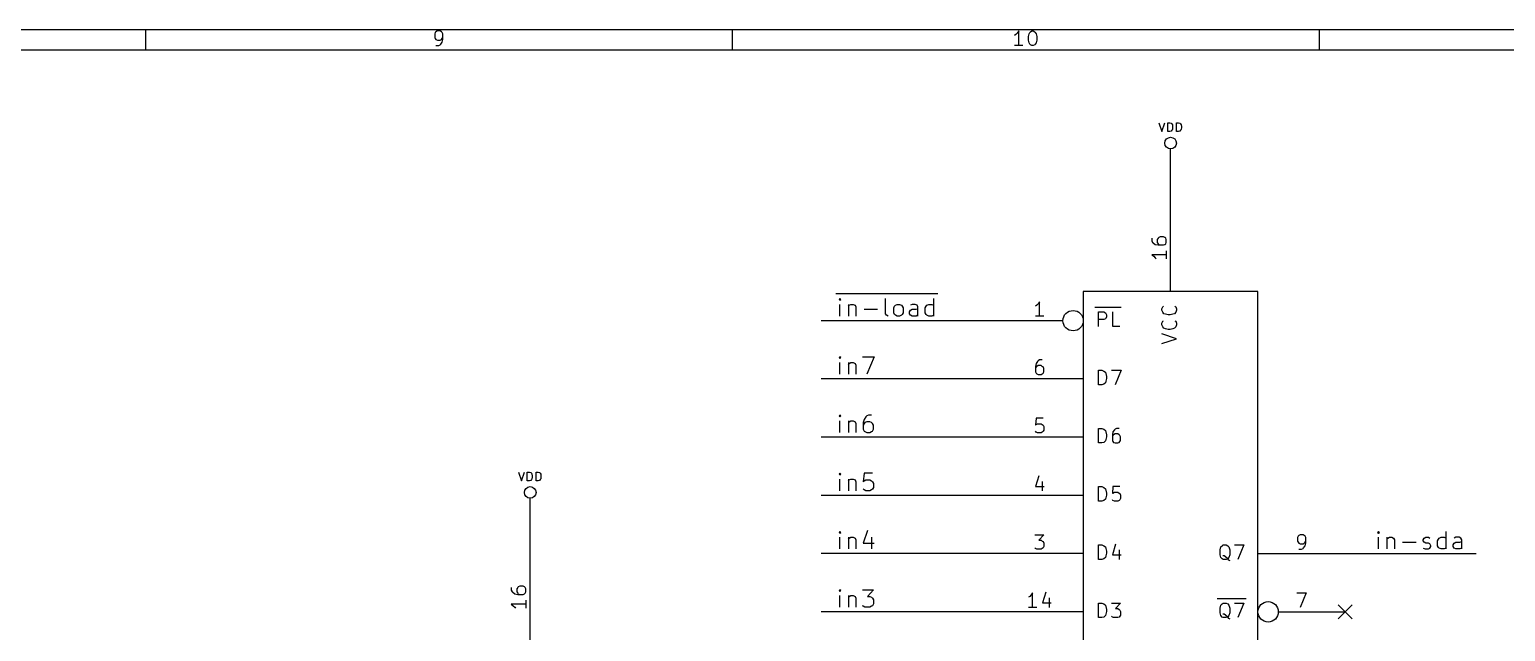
# Model space of a CAD drawing. Extents: x 4000 to 326700, y 4000 to 230000.
# Drawn here: x 161300 to 212003, y 209325 to 230000 of the extents above; entities that cross this region are included whole.
import ezdxf

# ---------------------------------------------------------------- set-up
doc = ezdxf.new("R2010")
doc.units = 0
for name, color, linetype in [('BLACK', 1, 'CONTINUOUS'), ('BLUE', 2, 'CONTINUOUS'), ('CYAN', 4, 'CONTINUOUS'), ('GREEN', 3, 'CONTINUOUS'), ('RED', 5, 'CONTINUOUS')]:
    doc.layers.add(name, color=color, linetype=linetype)

msp = doc.modelspace()

# ---------------------------------------------------------------- linework, layer by layer
at = {"layer": 'BLACK'}
for p, q in [((4000, 230000), (326700, 230000)), ((165280, 230000), (165280, 229300)), ((175240, 229900), (175220, 229850)), ((175220, 229850), (175220, 229730)), ((175220, 229730), (175240, 229690)), ((175260, 229920), (175240, 229900)), ((175240, 229690), (175260, 229660)), ((175310, 229950), (175260, 229920)), ((175410, 229950), (175310, 229950)), ((175450, 229920), (175410, 229950)), ((175480, 229900), (175450, 229920)), ((175450, 229660), (175480, 229690)), ((175500, 229850), (175480, 229900)), ((175480, 229690), (175500, 229730)), ((175500, 229660), (175500, 229850)), ((185440, 230000), (185440, 229300)), ((195180, 229830), (195140, 229800)), ((195230, 229880), (195180, 229830)), ((195280, 229950), (195230, 229880)), ((195280, 229450), (195280, 229950)), ((195620, 229760), (195640, 229850)), ((195620, 229640), (195620, 229760)), ((195640, 229850), (195660, 229900)), ((195660, 229900), (195690, 229920)), ((195690, 229920), (195730, 229950)), ((195730, 229950), (195780, 229950)), ((195780, 229950), (195830, 229920)), ((195830, 229920), (195850, 229900)), ((195850, 229900), (195880, 229850)), ((195880, 229850), (195900, 229760)), ((195900, 229760), (195900, 229640)), ((205600, 230000), (205600, 229300)), ((4700, 229300), (326000, 229300)), ((175260, 229660), (175310, 229640)), ((175260, 229450), (175360, 229450)), ((175310, 229640), (175410, 229640)), ((175360, 229450), (175410, 229470)), ((175410, 229640), (175450, 229660)), ((175410, 229470), (175430, 229500)), ((175430, 229500), (175480, 229570)), ((175480, 229570), (175500, 229660)), ((195420, 229450), (195140, 229450)), ((195640, 229540), (195620, 229640)), ((195660, 229500), (195640, 229540)), ((195690, 229470), (195660, 229500)), ((195730, 229450), (195690, 229470)), ((195780, 229450), (195730, 229450)), ((195830, 229470), (195780, 229450)), ((195850, 229500), (195830, 229470)), ((195880, 229540), (195850, 229500)), ((195900, 229640), (195880, 229540)), ((189000, 220930), (192500, 220930)), ((189140, 220760), (189110, 220730)), ((189110, 220730), (189140, 220700)), ((189170, 220730), (189140, 220760)), ((189140, 220760), (189140, 220700)), ((189140, 220700), (189170, 220730)), ((189140, 220160), (189140, 220560)), ((189430, 220560), (189430, 220160)), ((189460, 220530), (189520, 220560)), ((189520, 220560), (189600, 220560)), ((189600, 220560), (189660, 220530)), ((190710, 220240), (190710, 220760)), ((191050, 220530), (191110, 220560)), ((191110, 220560), (191190, 220560)), ((191190, 220560), (191250, 220530)), ((191620, 220560), (191560, 220530)), ((191730, 220560), (191620, 220560)), ((191790, 220530), (191730, 220560)), ((192130, 220530), (192190, 220560)), ((192190, 220560), (192300, 220560)), ((192300, 220560), (192360, 220530)), ((192360, 220160), (192360, 220760)), ((189430, 220500), (189460, 220530)), ((189660, 220530), (189690, 220470)), ((189690, 220470), (189690, 220160)), ((189970, 220390), (190430, 220390)), ((190740, 220190), (190710, 220240)), ((190800, 220160), (190740, 220190)), ((190990, 220440), (191020, 220500)), ((190990, 220270), (190990, 220440)), ((191020, 220210), (190990, 220270)), ((191020, 220500), (191050, 220530)), ((191050, 220190), (191020, 220210)), ((191110, 220160), (191050, 220190)), ((191190, 220160), (191110, 220160)), ((191250, 220190), (191190, 220160)), ((191250, 220530), (191280, 220500)), ((191280, 220210), (191250, 220190)), ((191280, 220500), (191310, 220440)), ((191310, 220270), (191280, 220210)), ((191310, 220440), (191310, 220270)), ((191530, 220300), (191560, 220360)), ((191530, 220240), (191530, 220300)), ((191560, 220190), (191530, 220240)), ((191560, 220360), (191620, 220390)), ((191620, 220160), (191560, 220190)), ((191620, 220390), (191760, 220390)), ((191760, 220160), (191620, 220160)), ((191760, 220390), (191820, 220410)), ((191820, 220190), (191760, 220160)), ((191820, 220470), (191790, 220530)), ((191820, 220160), (191820, 220470)), ((192070, 220440), (192100, 220500)), ((192070, 220270), (192070, 220440)), ((192100, 220210), (192070, 220270)), ((192100, 220500), (192130, 220530)), ((192130, 220190), (192100, 220210)), ((192190, 220160), (192130, 220190)), ((192300, 220160), (192190, 220160)), ((192360, 220190), (192300, 220160)), ((189140, 218760), (189110, 218730)), ((189110, 218730), (189140, 218700)), ((189170, 218730), (189140, 218760)), ((189140, 218760), (189140, 218700)), ((189140, 218700), (189170, 218730)), ((189140, 218160), (189140, 218560)), ((189430, 218560), (189430, 218160)), ((189460, 218530), (189520, 218560)), ((189520, 218560), (189600, 218560)), ((189600, 218560), (189660, 218530)), ((189920, 218760), (190320, 218760)), ((190320, 218760), (190060, 218160)), ((189430, 218500), (189460, 218530)), ((189660, 218530), (189690, 218470)), ((189690, 218470), (189690, 218160)), ((189140, 216760), (189110, 216730)), ((189110, 216730), (189140, 216700)), ((189170, 216730), (189140, 216760)), ((189140, 216760), (189140, 216700)), ((189140, 216700), (189170, 216730)), ((189140, 216160), (189140, 216560)), ((189430, 216560), (189430, 216160)), ((189430, 216500), (189460, 216530)), ((189460, 216530), (189520, 216560)), ((189520, 216560), (189600, 216560)), ((189600, 216560), (189660, 216530)), ((189660, 216530), (189690, 216470)), ((189970, 216610), (189940, 216500)), ((190030, 216700), (189970, 216610)), ((190060, 216530), (190000, 216500)), ((190060, 216730), (190030, 216700)), ((190120, 216760), (190060, 216730)), ((190170, 216530), (190060, 216530)), ((190230, 216760), (190120, 216760)), ((190230, 216500), (190170, 216530)), ((189690, 216470), (189690, 216160)), ((189940, 216500), (189940, 216270)), ((189970, 216470), (189940, 216410)), ((189940, 216270), (189970, 216210)), ((190000, 216500), (189970, 216470)), ((189970, 216210), (190000, 216190)), ((190000, 216190), (190060, 216160)), ((190060, 216160), (190170, 216160)), ((190170, 216160), (190230, 216190)), ((190260, 216470), (190230, 216500)), ((190230, 216190), (190260, 216210)), ((190290, 216410), (190260, 216470)), ((190260, 216210), (190290, 216270)), ((190290, 216270), (190290, 216410)), ((189140, 214760), (189110, 214730)), ((189110, 214730), (189140, 214700)), ((189170, 214730), (189140, 214760)), ((189140, 214760), (189140, 214700)), ((189140, 214700), (189170, 214730)), ((189140, 214160), (189140, 214560)), ((189430, 214560), (189430, 214160)), ((189430, 214500), (189460, 214530)), ((189460, 214530), (189520, 214560)), ((189520, 214560), (189600, 214560)), ((189600, 214560), (189660, 214530)), ((189660, 214530), (189690, 214470)), ((189970, 214760), (189940, 214470)), ((189940, 214470), (189970, 214500)), ((190260, 214760), (189970, 214760)), ((189970, 214500), (190030, 214530)), ((190030, 214530), (190170, 214530)), ((190170, 214530), (190230, 214500)), ((190230, 214500), (190260, 214470)), ((189690, 214470), (189690, 214160)), ((189970, 214190), (189940, 214210)), ((190030, 214160), (189970, 214190)), ((190170, 214160), (190030, 214160)), ((190230, 214190), (190170, 214160)), ((190260, 214210), (190230, 214190)), ((190260, 214470), (190290, 214410)), ((190290, 214270), (190260, 214210)), ((190290, 214410), (190290, 214270)), ((189140, 212760), (189110, 212730)), ((189110, 212730), (189140, 212700)), ((189170, 212730), (189140, 212760)), ((189140, 212760), (189140, 212700)), ((189140, 212700), (189170, 212730)), ((189140, 212160), (189140, 212560)), ((189430, 212560), (189430, 212160)), ((189430, 212500), (189460, 212530)), ((189460, 212530), (189520, 212560)), ((189520, 212560), (189600, 212560)), ((189600, 212560), (189660, 212530)), ((189660, 212530), (189690, 212470)), ((189690, 212470), (189690, 212160)), ((190090, 212790), (189940, 212360)), ((190230, 212560), (190230, 212160)), ((207640, 212760), (207610, 212730)), ((207610, 212730), (207640, 212700)), ((207670, 212730), (207640, 212760)), ((207640, 212760), (207640, 212700)), ((207640, 212700), (207670, 212730)), ((207640, 212160), (207640, 212560)), ((207930, 212560), (207930, 212160)), ((207930, 212500), (207960, 212530)), ((207960, 212530), (208020, 212560)), ((208020, 212560), (208100, 212560)), ((208100, 212560), (208160, 212530)), ((208160, 212530), (208190, 212470)), ((208190, 212470), (208190, 212160)), ((209180, 212470), (209210, 212530)), ((209180, 212440), (209180, 212470)), ((209210, 212530), (209270, 212560)), ((209270, 212560), (209360, 212560)), ((209360, 212560), (209410, 212530)), ((209670, 212440), (209700, 212500)), ((209700, 212500), (209730, 212530)), ((209730, 212530), (209790, 212560)), ((209790, 212560), (209900, 212560)), ((209900, 212560), (209960, 212530)), ((209960, 212160), (209960, 212760)), ((210300, 212560), (210240, 212530)), ((210410, 212560), (210300, 212560)), ((210470, 212530), (210410, 212560)), ((210500, 212470), (210470, 212530)), ((210500, 212160), (210500, 212470)), ((189940, 212360), (190320, 212360)), ((208470, 212390), (208930, 212390)), ((209210, 212390), (209180, 212440)), ((209180, 212190), (209240, 212160)), ((209270, 212360), (209210, 212390)), ((209240, 212160), (209360, 212160)), ((209360, 212360), (209270, 212360)), ((209410, 212330), (209360, 212360)), ((209360, 212160), (209410, 212190)), ((209440, 212270), (209410, 212330)), ((209410, 212190), (209440, 212240)), ((209440, 212240), (209440, 212270)), ((209670, 212270), (209670, 212440)), ((209700, 212210), (209670, 212270)), ((209730, 212190), (209700, 212210)), ((209790, 212160), (209730, 212190)), ((209900, 212160), (209790, 212160)), ((209960, 212190), (209900, 212160)), ((210210, 212300), (210240, 212360)), ((210210, 212240), (210210, 212300)), ((210240, 212190), (210210, 212240)), ((210240, 212360), (210300, 212390)), ((210300, 212160), (210240, 212190)), ((210300, 212390), (210440, 212390)), ((210440, 212160), (210300, 212160)), ((210440, 212390), (210500, 212410)), ((210500, 212190), (210440, 212160)), ((189140, 210760), (189110, 210730)), ((189110, 210730), (189140, 210700)), ((189170, 210730), (189140, 210760)), ((189140, 210760), (189140, 210700)), ((189140, 210700), (189170, 210730)), ((189140, 210160), (189140, 210560)), ((189430, 210560), (189430, 210160)), ((189430, 210500), (189460, 210530)), ((189460, 210530), (189520, 210560)), ((189520, 210560), (189600, 210560)), ((189600, 210560), (189660, 210530)), ((189660, 210530), (189690, 210470)), ((189690, 210470), (189690, 210160)), ((189920, 210760), (190290, 210760)), ((190290, 210760), (190090, 210530)), ((190090, 210530), (190170, 210530)), ((190170, 210530), (190230, 210500)), ((190230, 210500), (190260, 210470)), ((190260, 210470), (190290, 210410)), ((189940, 210190), (189920, 210210)), ((190000, 210160), (189940, 210190)), ((190170, 210160), (190000, 210160)), ((190230, 210190), (190170, 210160)), ((190260, 210210), (190230, 210190)), ((190290, 210270), (190260, 210210)), ((190290, 210410), (190290, 210270))]:
    msp.add_line(p, q, dxfattribs=at)
at = {"layer": 'BLUE'}
for p, q in [((206260, 210240), (206740, 209760)), ((206740, 210240), (206260, 209760))]:
    msp.add_line(p, q, dxfattribs=at)
at = {"layer": 'CYAN'}
for p, q in [((200100, 226800), (200200, 226500)), ((200200, 226500), (200300, 226800)), ((200400, 226500), (200400, 226800)), ((200400, 226800), (200470, 226800)), ((200470, 226800), (200520, 226780)), ((200520, 226780), (200540, 226760)), ((200540, 226760), (200560, 226730)), ((200560, 226730), (200570, 226670)), ((200570, 226670), (200570, 226630)), ((200700, 226500), (200700, 226800)), ((200700, 226800), (200770, 226800)), ((200770, 226800), (200820, 226780)), ((200820, 226780), (200840, 226760)), ((200840, 226760), (200860, 226730)), ((200860, 226730), (200870, 226670)), ((200870, 226670), (200870, 226630)), ((200470, 226500), (200400, 226500)), ((200520, 226510), (200470, 226500)), ((200540, 226540), (200520, 226510)), ((200560, 226570), (200540, 226540)), ((200570, 226630), (200560, 226570)), ((200770, 226500), (200700, 226500)), ((200820, 226510), (200770, 226500)), ((200840, 226540), (200820, 226510)), ((200860, 226570), (200840, 226540)), ((200870, 226630), (200860, 226570)), ((197900, 220460), (198800, 220460)), ((198020, 219800), (198020, 220300)), ((198020, 220300), (198210, 220300)), ((198210, 220300), (198260, 220270)), ((198260, 220060), (198210, 220040)), ((198260, 220270), (198280, 220250)), ((198280, 220080), (198260, 220060)), ((198280, 220250), (198300, 220200)), ((198300, 220130), (198280, 220080)), ((198300, 220200), (198300, 220130)), ((198520, 219800), (198520, 220300)), ((200200, 220410), (200230, 220480)), ((200200, 220360), (200200, 220410)), ((200230, 220290), (200200, 220360)), ((200230, 220480), (200250, 220500)), ((200270, 220240), (200230, 220290)), ((200320, 220220), (200270, 220240)), ((200420, 220200), (200320, 220220)), ((200490, 220200), (200420, 220200)), ((200580, 220220), (200490, 220200)), ((200630, 220240), (200580, 220220)), ((200680, 220290), (200630, 220240)), ((200650, 220500), (200680, 220480)), ((200680, 220480), (200700, 220410)), ((200700, 220360), (200680, 220290)), ((200700, 220410), (200700, 220360)), ((198210, 220040), (198020, 220040)), ((198760, 219800), (198520, 219800)), ((200200, 219910), (200230, 219980)), ((200200, 219860), (200200, 219910)), ((200230, 219790), (200200, 219860)), ((200700, 219380), (200200, 219550)), ((200230, 219980), (200250, 220000)), ((200270, 219740), (200230, 219790)), ((200320, 219720), (200270, 219740)), ((200420, 219700), (200320, 219720)), ((200490, 219700), (200420, 219700)), ((200580, 219720), (200490, 219700)), ((200630, 219740), (200580, 219720)), ((200680, 219790), (200630, 219740)), ((200650, 220000), (200680, 219980)), ((200680, 219980), (200700, 219910)), ((200700, 219860), (200680, 219790)), ((200700, 219910), (200700, 219860)), ((200200, 219220), (200700, 219380)), ((198020, 217800), (198020, 218300)), ((198020, 218300), (198140, 218300)), ((198140, 218300), (198210, 218270)), ((198210, 218270), (198260, 218230)), ((198260, 218230), (198280, 218180)), ((198280, 218180), (198300, 218080)), ((198300, 218080), (198300, 218010)), ((198470, 218300), (198800, 218300)), ((198800, 218300), (198590, 217800)), ((198140, 217800), (198020, 217800)), ((198210, 217820), (198140, 217800)), ((198260, 217870), (198210, 217820)), ((198280, 217920), (198260, 217870)), ((198300, 218010), (198280, 217920)), ((198020, 215800), (198020, 216300)), ((198020, 216300), (198140, 216300)), ((198140, 216300), (198210, 216270)), ((198210, 216270), (198260, 216230)), ((198260, 216230), (198280, 216180)), ((198280, 216180), (198300, 216080)), ((198300, 216010), (198280, 215920)), ((198300, 216080), (198300, 216010)), ((198520, 216180), (198500, 216080)), ((198500, 216080), (198500, 215890)), ((198520, 216060), (198500, 216010)), ((198570, 216250), (198520, 216180)), ((198540, 216080), (198520, 216060)), ((198590, 216110), (198540, 216080)), ((198590, 216270), (198570, 216250)), ((198640, 216300), (198590, 216270)), ((198690, 216110), (198590, 216110)), ((198730, 216300), (198640, 216300)), ((198730, 216080), (198690, 216110)), ((198760, 216060), (198730, 216080)), ((198780, 216010), (198760, 216060)), ((198780, 215890), (198780, 216010)), ((198140, 215800), (198020, 215800)), ((198210, 215820), (198140, 215800)), ((198260, 215870), (198210, 215820)), ((198280, 215920), (198260, 215870)), ((198500, 215890), (198520, 215850)), ((198520, 215850), (198540, 215820)), ((198540, 215820), (198590, 215800)), ((198590, 215800), (198690, 215800)), ((198690, 215800), (198730, 215820)), ((198730, 215820), (198760, 215850)), ((198760, 215850), (198780, 215890)), ((178100, 214800), (178200, 214500)), ((178200, 214500), (178300, 214800)), ((178400, 214500), (178400, 214800)), ((178400, 214800), (178470, 214800)), ((178470, 214500), (178400, 214500)), ((178470, 214800), (178520, 214780)), ((178520, 214510), (178470, 214500)), ((178520, 214780), (178540, 214760)), ((178540, 214540), (178520, 214510)), ((178540, 214760), (178560, 214730)), ((178560, 214570), (178540, 214540)), ((178560, 214730), (178570, 214670)), ((178570, 214630), (178560, 214570)), ((178570, 214670), (178570, 214630)), ((178700, 214500), (178700, 214800)), ((178700, 214800), (178770, 214800)), ((178770, 214500), (178700, 214500)), ((178770, 214800), (178820, 214780)), ((178820, 214510), (178770, 214500)), ((178820, 214780), (178840, 214760)), ((178840, 214540), (178820, 214510)), ((178840, 214760), (178860, 214730)), ((178860, 214570), (178840, 214540)), ((178860, 214730), (178870, 214670)), ((178870, 214630), (178860, 214570)), ((178870, 214670), (178870, 214630)), ((198020, 213800), (198020, 214300)), ((198020, 214300), (198140, 214300)), ((198140, 214300), (198210, 214270)), ((198210, 214270), (198260, 214230)), ((198260, 214230), (198280, 214180)), ((198280, 214180), (198300, 214080)), ((198300, 214010), (198280, 213920)), ((198300, 214080), (198300, 214010)), ((198520, 214300), (198500, 214060)), ((198500, 214060), (198520, 214080)), ((198760, 214300), (198520, 214300)), ((198520, 214080), (198570, 214110)), ((198570, 214110), (198690, 214110)), ((198690, 214110), (198730, 214080)), ((198730, 214080), (198760, 214060)), ((198760, 214060), (198780, 214010)), ((198780, 214010), (198780, 213890)), ((198140, 213800), (198020, 213800)), ((198210, 213820), (198140, 213800)), ((198260, 213870), (198210, 213820)), ((198280, 213920), (198260, 213870)), ((198520, 213820), (198500, 213850)), ((198570, 213800), (198520, 213820)), ((198690, 213800), (198570, 213800)), ((198730, 213820), (198690, 213800)), ((198760, 213850), (198730, 213820)), ((198780, 213890), (198760, 213850)), ((198020, 211800), (198020, 212300)), ((198020, 212300), (198140, 212300)), ((198140, 212300), (198210, 212270)), ((198210, 212270), (198260, 212230)), ((198260, 212230), (198280, 212180)), ((198280, 212180), (198300, 212080)), ((198300, 212010), (198280, 211920)), ((198300, 212080), (198300, 212010)), ((198610, 212320), (198500, 211960)), ((198500, 211960), (198800, 211960)), ((198730, 212130), (198730, 211800)), ((202200, 212130), (202220, 212230)), ((202200, 211960), (202200, 212130)), ((202220, 211870), (202200, 211960)), ((202220, 212230), (202270, 212270)), ((202270, 212270), (202310, 212300)), ((202310, 212300), (202410, 212300)), ((202410, 212300), (202460, 212270)), ((202460, 212270), (202500, 212230)), ((202500, 212230), (202530, 212130)), ((202530, 211960), (202500, 211870)), ((202530, 212130), (202530, 211960)), ((202690, 212300), (203020, 212300)), ((203020, 212300), (202810, 211800)), ((198140, 211800), (198020, 211800)), ((198210, 211820), (198140, 211800)), ((198260, 211870), (198210, 211820)), ((198280, 211920), (198260, 211870)), ((202270, 211820), (202220, 211870)), ((202310, 211800), (202270, 211820)), ((202340, 211920), (202290, 211920)), ((202410, 211800), (202310, 211800)), ((202390, 211890), (202340, 211920)), ((202460, 211820), (202390, 211890)), ((202460, 211820), (202410, 211800)), ((202500, 211870), (202460, 211820)), ((202500, 211770), (202460, 211820)), ((202550, 211750), (202500, 211770)), ((202100, 210460), (203100, 210460)), ((198020, 209800), (198020, 210300)), ((198020, 210300), (198140, 210300)), ((198140, 210300), (198210, 210270)), ((198210, 210270), (198260, 210230)), ((198260, 210230), (198280, 210180)), ((198280, 209920), (198260, 209870)), ((198280, 210180), (198300, 210080)), ((198300, 210010), (198280, 209920)), ((198300, 210080), (198300, 210010)), ((198470, 210300), (198780, 210300)), ((198780, 210300), (198610, 210110)), ((198610, 210110), (198690, 210110)), ((198690, 210110), (198730, 210080)), ((198730, 210080), (198760, 210060)), ((198760, 210060), (198780, 210010)), ((198780, 210010), (198780, 209890)), ((202200, 210130), (202220, 210230)), ((202200, 209960), (202200, 210130)), ((202220, 209870), (202200, 209960)), ((202220, 210230), (202270, 210270)), ((202270, 210270), (202310, 210300)), ((202340, 209920), (202290, 209920)), ((202310, 210300), (202410, 210300)), ((202390, 209890), (202340, 209920)), ((202410, 210300), (202460, 210270)), ((202460, 210270), (202500, 210230)), ((202500, 210230), (202530, 210130)), ((202530, 209960), (202500, 209870)), ((202530, 210130), (202530, 209960)), ((202690, 210300), (203020, 210300)), ((203020, 210300), (202810, 209800)), ((198140, 209800), (198020, 209800)), ((198210, 209820), (198140, 209800)), ((198260, 209870), (198210, 209820)), ((198500, 209820), (198470, 209850)), ((198540, 209800), (198500, 209820)), ((198690, 209800), (198540, 209800)), ((198730, 209820), (198690, 209800)), ((198760, 209850), (198730, 209820)), ((198780, 209890), (198760, 209850)), ((202270, 209820), (202220, 209870)), ((202310, 209800), (202270, 209820)), ((202410, 209800), (202310, 209800)), ((202460, 209820), (202390, 209890)), ((202460, 209820), (202410, 209800)), ((202500, 209870), (202460, 209820)), ((202500, 209770), (202460, 209820)), ((202550, 209750), (202500, 209770))]:
    msp.add_line(p, q, dxfattribs=at)
at = {"layer": 'GREEN'}
for p, q in [((200500, 224000), (200500, 225500)), ((194500, 220000), (188500, 220000)), ((194500, 218000), (188500, 218000)), ((194500, 216000), (188500, 216000)), ((194500, 214000), (188500, 214000)), ((178500, 212000), (178500, 213500)), ((194500, 212000), (188500, 212000)), ((206500, 212000), (211000, 212000)), ((194500, 210000), (188500, 210000))]:
    msp.add_line(p, q, dxfattribs=at)
at = {"layer": 'RED'}
for p, q in [((200500, 225500), (200500, 225900)), ((200500, 221000), (200500, 224000)), ((199850, 222830), (199850, 222740)), ((199850, 222740), (199880, 222690)), ((199880, 222690), (199900, 222670)), ((199900, 222670), (199970, 222620)), ((199970, 222620), (200070, 222600)), ((200070, 222830), (200040, 222790)), ((200040, 222790), (200040, 222690)), ((200040, 222690), (200070, 222640)), ((200090, 222860), (200070, 222830)), ((200070, 222640), (200090, 222620)), ((200070, 222600), (200260, 222600)), ((200140, 222880), (200090, 222860)), ((200090, 222620), (200140, 222600)), ((200260, 222880), (200140, 222880)), ((200300, 222860), (200260, 222880)), ((200260, 222600), (200300, 222620)), ((200330, 222830), (200300, 222860)), ((200300, 222620), (200330, 222640)), ((200350, 222790), (200330, 222830)), ((200330, 222640), (200350, 222690)), ((200350, 222690), (200350, 222790)), ((200350, 222260), (199850, 222260)), ((199850, 222260), (199920, 222210)), ((199920, 222210), (199970, 222160)), ((199970, 222160), (200000, 222120)), ((200350, 222400), (200350, 222120)), ((195950, 220580), (195900, 220530)), ((196000, 220650), (195950, 220580)), ((196000, 220150), (196000, 220650)), ((197500, 221000), (197500, 195000)), ((203500, 221000), (197500, 221000)), ((203500, 195000), (203500, 221000)), ((195900, 220530), (195860, 220500)), ((196140, 220150), (195860, 220150)), ((196800, 220000), (194500, 220000)), ((195930, 218600), (195880, 218530)), ((195950, 218620), (195930, 218600)), ((196000, 218650), (195950, 218620)), ((196090, 218650), (196000, 218650)), ((195880, 218530), (195860, 218430)), ((195860, 218430), (195860, 218240)), ((195880, 218410), (195860, 218360)), ((195860, 218240), (195880, 218200)), ((195900, 218430), (195880, 218410)), ((195880, 218200), (195900, 218170)), ((195950, 218460), (195900, 218430)), ((195900, 218170), (195950, 218150)), ((196050, 218460), (195950, 218460)), ((195950, 218150), (196050, 218150)), ((196090, 218430), (196050, 218460)), ((196050, 218150), (196090, 218170)), ((196120, 218410), (196090, 218430)), ((196090, 218170), (196120, 218200)), ((196140, 218360), (196120, 218410)), ((196120, 218200), (196140, 218240)), ((196140, 218240), (196140, 218360)), ((197500, 218000), (194500, 218000)), ((195880, 216650), (195860, 216410)), ((196120, 216650), (195880, 216650)), ((197500, 216000), (194500, 216000)), ((195860, 216410), (195880, 216430)), ((195880, 216170), (195860, 216200)), ((195880, 216430), (195930, 216460)), ((195930, 216150), (195880, 216170)), ((195930, 216460), (196050, 216460)), ((196050, 216150), (195930, 216150)), ((196050, 216460), (196090, 216430)), ((196090, 216170), (196050, 216150)), ((196090, 216430), (196120, 216410)), ((196120, 216200), (196090, 216170)), ((196120, 216410), (196140, 216360)), ((196140, 216240), (196120, 216200)), ((196140, 216360), (196140, 216240)), ((195970, 214670), (195860, 214310)), ((196090, 214480), (196090, 214150)), ((197500, 214000), (194500, 214000)), ((195860, 214310), (196160, 214310)), ((178500, 213500), (178500, 213900)), ((195830, 212650), (196140, 212650)), ((196140, 212650), (195970, 212460)), ((195970, 212460), (196050, 212460)), ((196050, 212460), (196090, 212430)), ((204880, 212600), (204860, 212550)), ((204860, 212550), (204860, 212430)), ((204900, 212620), (204880, 212600)), ((204950, 212650), (204900, 212620)), ((205050, 212650), (204950, 212650)), ((205090, 212620), (205050, 212650)), ((205120, 212600), (205090, 212620)), ((205140, 212550), (205120, 212600)), ((205140, 212360), (205140, 212550)), ((178500, 209000), (178500, 212000)), ((197500, 212000), (194500, 212000)), ((195860, 212170), (195830, 212200)), ((195900, 212150), (195860, 212170)), ((196050, 212150), (195900, 212150)), ((196090, 212170), (196050, 212150)), ((196090, 212430), (196120, 212410)), ((196120, 212200), (196090, 212170)), ((196120, 212410), (196140, 212360)), ((196140, 212240), (196120, 212200)), ((196140, 212360), (196140, 212240)), ((203500, 212000), (206500, 212000)), ((204860, 212430), (204880, 212390)), ((204880, 212390), (204900, 212360)), ((204900, 212360), (204950, 212340)), ((204900, 212150), (205000, 212150)), ((204950, 212340), (205050, 212340)), ((205000, 212150), (205050, 212170)), ((205050, 212340), (205090, 212360)), ((205050, 212170), (205070, 212200)), ((205070, 212200), (205120, 212270)), ((205090, 212360), (205120, 212390)), ((205120, 212390), (205140, 212430)), ((205120, 212270), (205140, 212360)), ((177850, 210830), (177850, 210740)), ((177850, 210740), (177880, 210690)), ((177880, 210690), (177900, 210670)), ((177900, 210670), (177970, 210620)), ((177970, 210620), (178070, 210600)), ((178070, 210830), (178040, 210790)), ((178040, 210790), (178040, 210690)), ((178040, 210690), (178070, 210640)), ((178090, 210860), (178070, 210830)), ((178070, 210640), (178090, 210620)), ((178070, 210600), (178260, 210600)), ((178140, 210880), (178090, 210860)), ((178090, 210620), (178140, 210600)), ((178260, 210880), (178140, 210880)), ((178300, 210860), (178260, 210880)), ((178260, 210600), (178300, 210620)), ((178330, 210830), (178300, 210860)), ((178300, 210620), (178330, 210640)), ((178350, 210790), (178330, 210830)), ((178330, 210640), (178350, 210690)), ((178350, 210690), (178350, 210790)), ((195660, 210530), (195620, 210500)), ((195710, 210580), (195660, 210530)), ((195760, 210650), (195710, 210580)), ((195760, 210150), (195760, 210650)), ((196210, 210670), (196100, 210310)), ((196330, 210480), (196330, 210150)), ((204830, 210650), (205160, 210650)), ((205160, 210650), (204950, 210150)), ((178350, 210260), (177850, 210260)), ((177850, 210260), (177920, 210210)), ((177920, 210210), (177970, 210160)), ((177970, 210160), (178000, 210120)), ((178350, 210400), (178350, 210120)), ((197500, 210000), (194500, 210000)), ((195900, 210150), (195620, 210150)), ((196100, 210310), (196400, 210310)), ((204200, 210000), (206500, 210000))]:
    msp.add_line(p, q, dxfattribs=at)
for centre, radius in [((200500, 226100), 200), ((197150, 220000), 350), ((178500, 214100), 200), ((203850, 210000), 350)]:
    msp.add_circle(centre, radius, dxfattribs=at)

doc.saveas('drawing.dxf')
